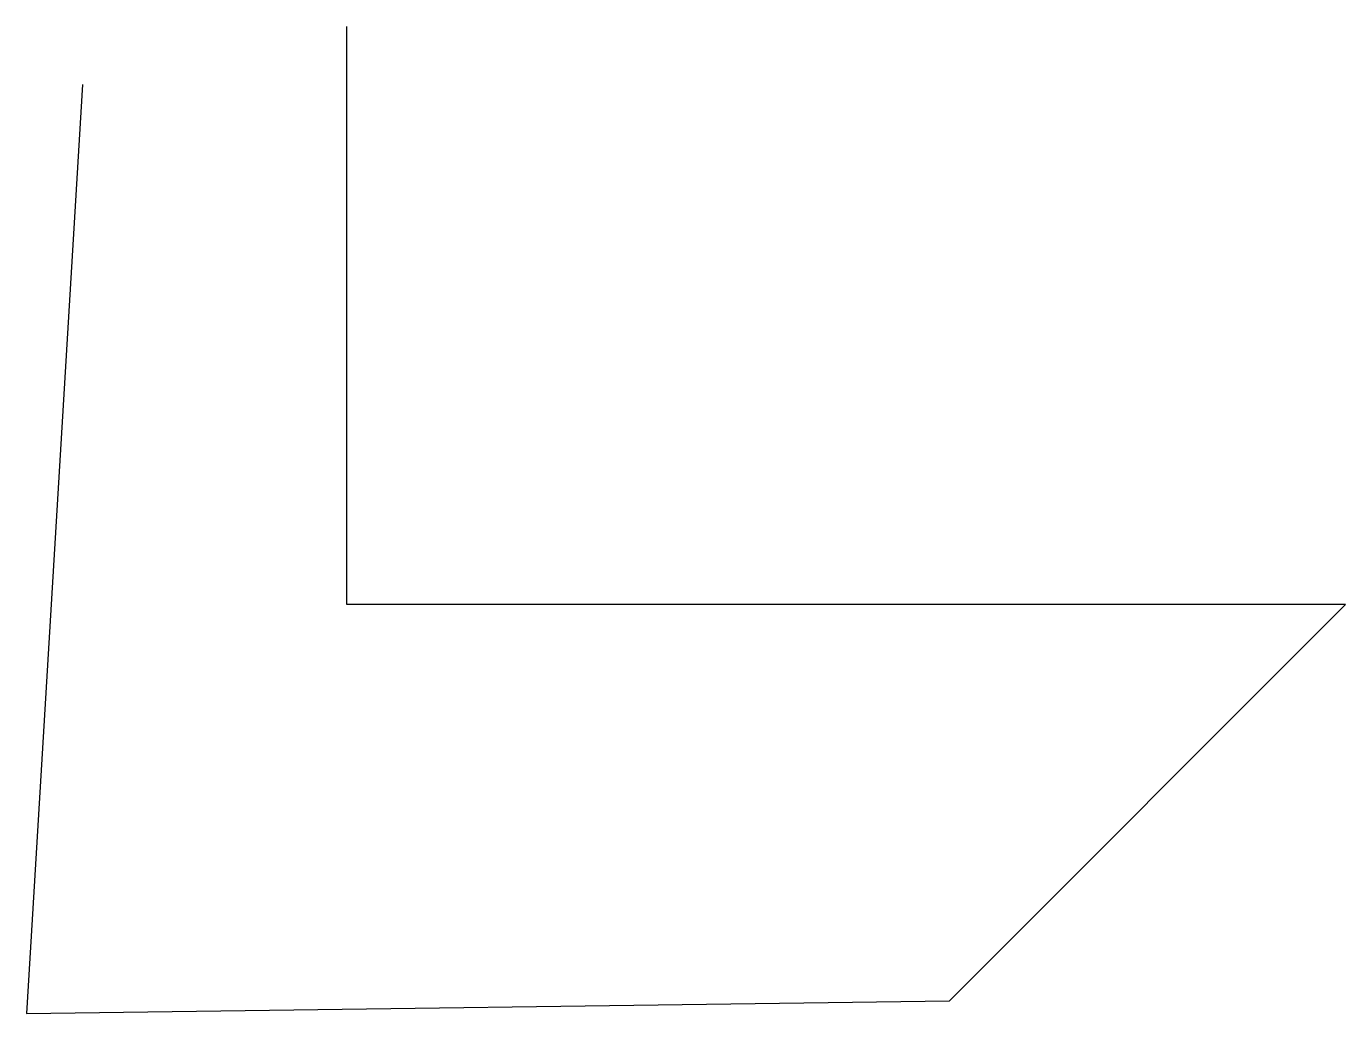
# Model space of a CAD drawing. Header units: inches. Extents: x 20.9 to 33.7, y 5.7 to 15.2.
import ezdxf

# ---------------------------------------------------------------- set-up
doc = ezdxf.new("R2010")
doc.units = ezdxf.units.IN
doc.header["$MEASUREMENT"] = 0

msp = doc.modelspace()

# ---------------------------------------------------------------- linework, layer by layer
msp.add_polyline3d([(21.441, 14.65, 0), (20.896, 5.654, 0), (29.833, 5.779, 0), (33.668, 9.614, 0), (23.997, 9.614, 0), (23.997, 15.214, 0)])

doc.saveas('drawing.dxf')
